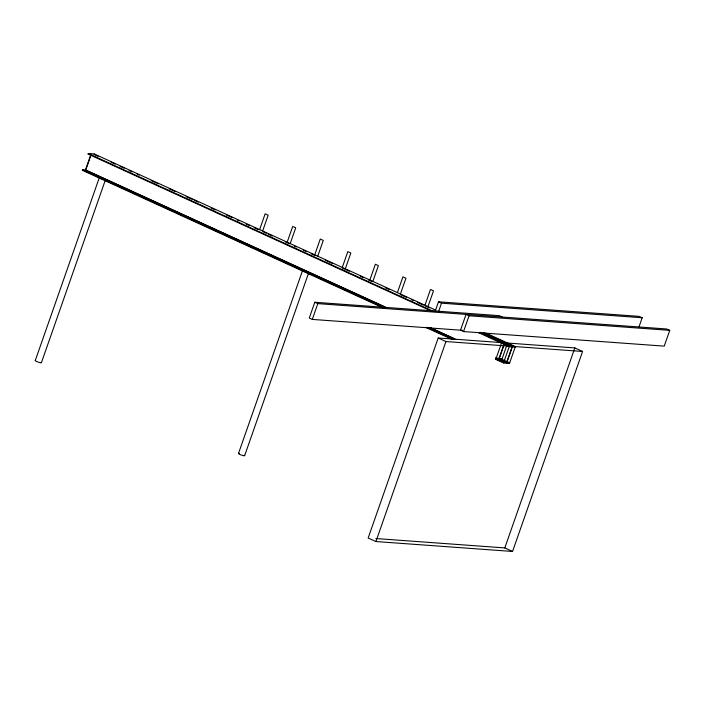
<?xml version="1.0" encoding="UTF-8"?>
<svg xmlns="http://www.w3.org/2000/svg" width="705" height="705" viewBox="0 0 705 705"><rect width="100%" height="100%" fill="white"/><g stroke="black" fill="none" stroke-linecap="round" stroke-linejoin="round"><path stroke-width="1.06" d="M382.674 307.671L82.423 170.337L82.6 169.826L85.446 170.028L386.701 307.829M431.407 311.072L88.125 154.051L88.31 153.54L94.285 153.972L435.849 310.209M85.446 170.028L90.971 154.254M90.566 156.246L85.737 170.055L384.983 306.931M94.285 153.972L94.109 154.483L98.11 156.316M35.25 360.599L99.405 177.404M41.428 362.626L105.221 180.471M259.625 229.601L265.15 213.826L268.164 215.21L262.639 230.984M287.182 242.212L292.707 226.437L295.721 227.812L290.196 243.586M238.466 453.518L302.621 270.323A3.278 0.52 19.3 0 0 302.727 270.5M314.738 254.813L320.264 239.039L323.278 240.414L317.752 256.188M244.661 455.624L308.455 273.469M502.277 317.038L499.263 315.655L314.8 302.26L309.275 318.034L312.289 319.409L462.603 330.328M312.289 319.409L317.814 303.635L666.736 328.988L669.75 330.363L664.225 346.137L463.537 331.562L460.524 330.178L466.049 314.404L469.063 315.787L669.75 330.363M342.295 267.415L347.821 251.641L350.834 253.024L345.309 268.799M369.852 280.026L375.368 264.252L378.382 265.626L372.866 281.401M397.408 292.628L402.925 276.853L405.939 278.228L400.422 294.003M424.956 305.23L430.482 289.455L433.496 290.839L427.97 306.613M435.038 311.663L438.492 301.802L639.179 316.378L642.193 317.761L638.739 327.622M438.404 312.051L441.506 303.176L642.193 317.761M438.202 338.003L368.16 537.986L375.915 541.537L512.553 551.46L582.586 351.469L574.839 347.926L507.626 343.044L501.74 359.832L495.765 359.4L501.643 342.612L438.202 338.003L445.948 341.546L582.586 351.469M375.915 541.537L445.948 341.546M463.537 331.562L469.063 315.787M495.765 359.4L503.511 362.943L509.398 346.155L480.123 332.76M501.466 343.115L504.313 343.326L498.787 359.101L495.941 358.889L503.696 362.44L506.542 362.643L512.059 346.869L509.213 346.666L478.448 332.593M496.073 357.743L506.825 362.67L512.35 346.886L515.196 347.098L483.427 332.566M503.511 362.943L509.495 363.383L515.373 346.587L486.098 333.201M375.818 538.541L504.798 547.917L574.839 347.926M504.692 342.841L505.027 342.824A3.278 0.52 19.3 0 0 501.907 341.053A3.278 0.52 19.3 0 0 499.219 340.894A3.278 0.52 19.3 0 0 504.181 342.771L512.5 346.384M88.125 154.051L90.028 154.184M82.423 170.337L84.415 170.478M507.441 343.555L504.595 343.344L499.07 359.118L501.916 359.33M506.825 362.67L509.671 362.872L498.92 357.955M438.492 301.802L441.506 303.176M111.117 162.265L115.126 164.098M120.123 166.389L124.133 168.213M129.138 170.504L132.135 171.879M137.14 174.17L139.141 175.087M151.152 180.577L158.158 183.785M169.165 188.817L175.175 191.566M186.182 196.598L192.183 199.348M194.192 200.264L198.193 202.097M211.2 208.046L215.201 209.879M226.217 214.91L232.218 217.66M237.224 219.951L239.224 220.859M246.23 224.067L249.235 225.441M254.241 227.733L258.242 229.566M263.247 231.848L266.243 233.223M268.252 234.139L272.253 235.972M285.261 241.921L289.262 243.754M294.267 246.045L296.267 246.962M303.273 250.16L306.278 251.535M311.284 253.826L315.285 255.659M325.296 260.233L332.302 263.441M342.313 268.015L349.319 271.222M360.325 276.254L363.331 277.629M368.327 279.92L372.337 281.753M385.344 287.702L389.345 289.535M400.361 294.567L406.362 297.316M411.368 299.607L413.368 300.524M417.369 302.348L423.379 305.098M425.379 306.014L429.38 307.847M504.568 342.824L512.315 346.367M480.29 332.337L512.35 346.886M88.31 153.54L433.54 311.46M498.743 358.466L500.744 359.383M501.74 359.832L509.495 363.383M430.015 327.534L454.038 338.523M429.733 327.508L455.756 339.413M495.782 357.726L506.542 362.643M82.6 169.826L383.855 307.618M426.886 327.305L453.905 339.669M425.705 327.358L451.729 339.255M314.8 302.26L317.814 303.635M504.798 547.917L512.553 551.46M306.525 272.183A3.278 0.52 19.3 0 1 304.921 271.637M304.172 271.328A3.278 0.52 19.3 0 1 303.529 271.02M302.727 270.218A3.278 0.52 19.3 0 1 303.529 270.244M102.701 179.035A3.278 0.52 19.3 0 1 101.89 178.753M101.123 178.444A3.278 0.52 19.3 0 1 100.454 178.136M99.916 177.845A3.278 0.52 19.3 0 1 99.458 177.272M99.713 177.228A3.278 0.52 19.3 0 1 100.163 177.263M244.247 455.21A3.278 0.52 19.3 0 1 243.34 455.624A3.278 0.52 19.3 0 1 239.189 454.117A3.278 0.52 19.3 0 1 239.374 453.438M41.269 362.432A3.278 0.52 19.3 0 1 38.141 362.088A3.278 0.52 19.3 0 1 35.558 360.422"/></g></svg>
